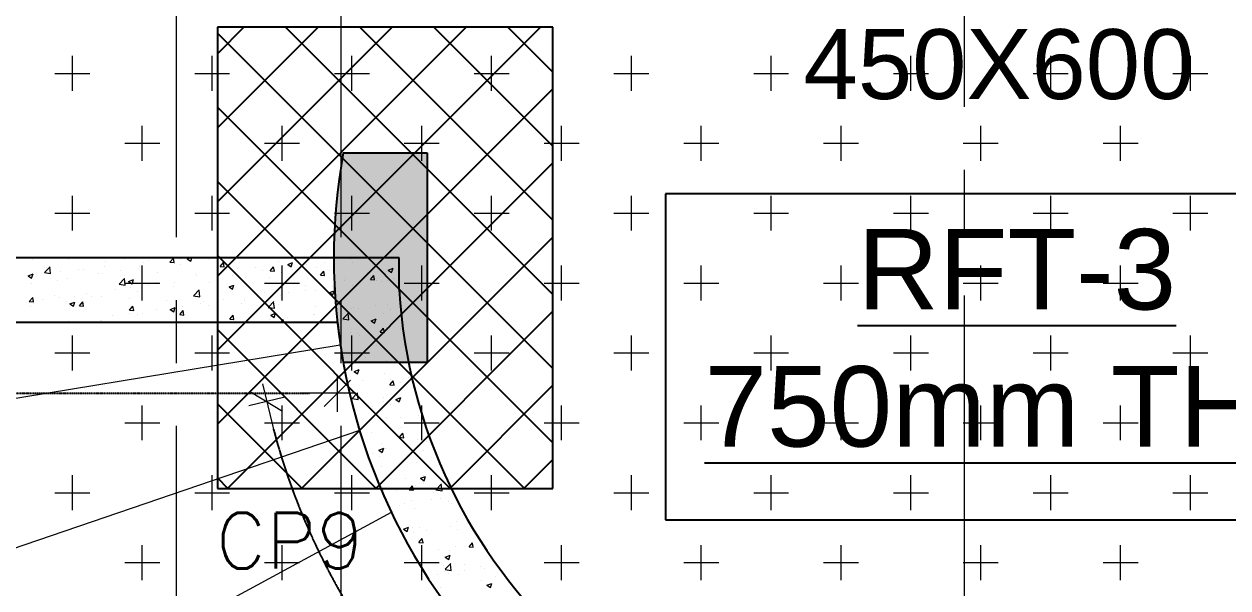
# Model space of a CAD drawing. Header units: inches. Extents: x 1472972 to 1563198, y -500444 to -382436.
# Drawn here: x 1494640 to 1498947, y -422091 to -420074 of the extents above; entities that cross this region are included whole.
import ezdxf
from ezdxf.enums import TextEntityAlignment as Align

# ---------------------------------------------------------------- set-up
doc = ezdxf.new("R2010")
doc.units = ezdxf.units.IN
doc.header["$MEASUREMENT"] = 0
for name, pattern in [('CONTINOUS', [0]), ('DOT', [0.25, 0, -0.25]), ('HIDDEN', [0.375, 0.25, -0.125]), ('SKY CITY 100MT BASEMENT AND HP COLUMN GRID$0$CENTER2', [1.125, 0.75, -0.125, 0.125, -0.125])]:
    doc.linetypes.add(name, pattern=pattern)
for name, color, linetype, lineweight in [('HATCH', 7, 'Continuous', 18), ('R C C  HATCH', 8, 'Continuous', 18), ('RAMP', 8, 'Continuous', 9), ('SKY CITY 100MT BASEMENT AND HP COLUMN GRID$0$cen-line', 8, 'SKY CITY 100MT BASEMENT AND HP COLUMN GRID$0$CENTER2', 0)]:
    doc.layers.add(name, color=color, linetype=linetype, lineweight=lineweight)
for name, color, linetype in [('S- Text', 7, 'Continuous'), ('S-CAP', 112, 'Continuous'), ('S-CAP HATCH', 8, 'Continuous'), ('S-CAP NO', 112, 'Continuous'), ('S-COL. UP TO BAS. HATCH', 6, 'Continuous'), ('S-COLUMN SIZE', 12, 'Continuous'), ('S-DIAPHRAGM WALL', 1, 'Continuous'), ('S-PCC', 7, 'HIDDEN'), ('S-RCC WALL', 6, 'Continuous')]:
    doc.layers.add(name, color=color, linetype=linetype)
doc.styles.add('AR', font='arial.ttf')
doc.styles.add('ARIAL', font='arial.ttf')
doc.styles.add('ROMANSE', font='romans.shx', dxfattribs={"width": 0.85})

# ---------------------------------------------------------------- blocks, each defined once
blk = doc.blocks.new('_Oblique')
at = {"color": 0, "linetype": 'ByBlock', "lineweight": -2}
blk.add_line((-0.5, -0.5), (0.5, 0.5), dxfattribs=at)
blk = doc.blocks.new('VAIS-2020.')
at = {"linetype": 'Continuous', "lineweight": 18, "ltscale": 750}
for p, q in [((0, -0.6592348442945348), (0, 0.6592348442945348)), ((0.6592348442945348, -4.466414466882814e-17), (-1.31846968858907, -4.466414466882814e-17))]:
    blk.add_line(p, q, dxfattribs=at)
at = {"linetype": 'Continuous', "lineweight": 18, "ltscale": 750, "xscale": 0.9322988575902479, "yscale": 0.9322988575902479, "zscale": 0.9322988575902479, "rotation": 180}
blk.add_blockref('_Oblique', (0, -4.466414466882814e-17), dxfattribs=at)

msp = doc.modelspace()

# ---------------------------------------------------------------- hatches: boundary and pattern name
at = {"layer": 'S-COL. UP TO BAS. HATCH'}
h = msp.add_hatch(color=6, dxfattribs=at)
h.dxf.hatch_style = 1
edge = h.paths.add_edge_path()
edge.add_line((1495781.362670921, -420534.5010138274), (1496081.362670921, -420534.5010138274))
edge.add_line((1496081.362670921, -420534.5010138274), (1496081.362670921, -421284.5010138274))
edge.add_line((1496081.362670921, -421284.5010138274), (1495781.362670921, -421284.5010138274))
edge.add_arc((1497862.90544506, -420909.5010138274), 2115.05208459962, 169.7874333980562, 190.2125666019438, ccw=False)
at = {"layer": 'S-DIAPHRAGM WALL', "true_color": 0x828282}
h = msp.add_hatch(color=8, dxfattribs=at)
h.dxf.hatch_style = 1
h.paths.add_polyline_path([(1476764.516443181, -386180.6241106457), (1477769.092400197, -460913.5914359158), (1517028.566011535, -460913.5914359158), (1517028.579015838, -420907.6736849943), (1519026.065254327, -420907.672936992), (1519026.052250024, -386180.6241106457)], flags=16)
h.paths.add_polyline_path([(1476156.396914035, -385580.6241106457), (1477177.103518496, -461513.5914359158), (1517628.565816499, -461513.5914359158), (1517628.578820802, -421507.6734603113), (1519626.06547901, -421507.6727123088), (1519626.052025341, -385580.6241106457)])

# ---------------------------------------------------------------- linework, layer by layer
at = {"layer": 'HATCH', "color": 8, "linetype": 'Continuous'}
for p, q in [((1494812.5, -420312.5000000002), (1494812.5, -420187.5000000002)), ((1495312.5, -420312.5000000001), (1495312.5, -420187.5000000001)), ((1495812.5, -420312.5), (1495812.5, -420187.5)), ((1496312.5, -420312.5000000002), (1496312.5, -420187.5000000002)), ((1496812.5, -420312.5000000002), (1496812.5, -420187.5000000002)), ((1497312.5, -420312.5000000002), (1497312.5, -420187.5000000002)), ((1497812.5, -420312.5000000002), (1497812.5, -420187.5000000002)), ((1498312.5, -420312.5000000002), (1498312.5, -420187.5000000002)), ((1498812.5, -420312.5000000002), (1498812.5, -420187.5000000002)), ((1494750, -420250), (1494875, -420250)), ((1495250, -420250), (1495375, -420250)), ((1495750, -420250), (1495875, -420250)), ((1496250, -420250), (1496375, -420250)), ((1496750, -420250), (1496875, -420250)), ((1497250, -420250), (1497375, -420250)), ((1497750, -420250), (1497875, -420250)), ((1498250, -420250), (1498375, -420250)), ((1498750, -420250), (1498875, -420250)), ((1495062.5, -420562.5000000002), (1495062.5, -420437.5000000002)), ((1495562.5, -420562.5000000002), (1495562.5, -420437.5000000002)), ((1496062.5, -420562.5000000001), (1496062.5, -420437.5000000001)), ((1496562.5, -420562.5000000002), (1496562.5, -420437.5000000002)), ((1497062.5, -420562.5000000002), (1497062.5, -420437.5000000002)), ((1497562.5, -420562.5000000002), (1497562.5, -420437.5000000002)), ((1498062.5, -420562.5000000002), (1498062.5, -420437.5000000002)), ((1498562.5, -420562.5000000002), (1498562.5, -420437.5000000002)), ((1495000, -420500), (1495125, -420500)), ((1495500, -420500), (1495625, -420500)), ((1496000, -420500), (1496125, -420500)), ((1496500, -420500), (1496625, -420500)), ((1497000, -420500), (1497125, -420500)), ((1497500, -420500), (1497625, -420500)), ((1498000, -420500), (1498125, -420500)), ((1498500, -420500), (1498625, -420500)), ((1494812.5, -420812.5000000002), (1494812.5, -420687.5000000002)), ((1495312.5, -420812.5000000001), (1495312.5, -420687.5000000001)), ((1495812.5, -420812.5), (1495812.5, -420687.5)), ((1496312.5, -420812.5000000002), (1496312.5, -420687.5000000002)), ((1496812.5, -420812.5000000002), (1496812.5, -420687.5000000002)), ((1497312.5, -420812.5000000002), (1497312.5, -420687.5000000002)), ((1497812.5, -420812.5000000002), (1497812.5, -420687.5000000002)), ((1498312.5, -420812.5000000002), (1498312.5, -420687.5000000002)), ((1498812.5, -420812.5000000002), (1498812.5, -420687.5000000002)), ((1494750, -420750), (1494875, -420750)), ((1495250, -420750), (1495375, -420750)), ((1495750, -420750), (1495875, -420750)), ((1496250, -420750), (1496375, -420750)), ((1496750, -420750), (1496875, -420750)), ((1497250, -420750), (1497375, -420750)), ((1497750, -420750), (1497875, -420750)), ((1498250, -420750), (1498375, -420750)), ((1498750, -420750), (1498875, -420750)), ((1495062.5, -421062.5000000002), (1495062.5, -420937.5000000002)), ((1495562.5, -421062.5000000002), (1495562.5, -420937.5000000002)), ((1496062.5, -421062.5000000001), (1496062.5, -420937.5000000001)), ((1496562.5, -421062.5000000002), (1496562.5, -420937.5000000002)), ((1497062.5, -421062.5000000002), (1497062.5, -420937.5000000002)), ((1497562.5, -421062.5000000002), (1497562.5, -420937.5000000002)), ((1498062.5, -421062.5000000002), (1498062.5, -420937.5000000002)), ((1498562.5, -421062.5000000002), (1498562.5, -420937.5000000002)), ((1495000, -421000), (1495125, -421000)), ((1495500, -421000), (1495625, -421000)), ((1496000, -421000), (1496125, -421000)), ((1496500, -421000), (1496625, -421000)), ((1497000, -421000), (1497125, -421000)), ((1497500, -421000), (1497625, -421000)), ((1498000, -421000), (1498125, -421000)), ((1498500, -421000), (1498625, -421000)), ((1494812.5, -421312.5000000002), (1494812.5, -421187.5000000002)), ((1495312.5, -421312.5000000001), (1495312.5, -421187.5000000001)), ((1495812.5, -421312.5), (1495812.5, -421187.5)), ((1496312.5, -421312.5000000002), (1496312.5, -421187.5000000002)), ((1496812.5, -421312.5000000002), (1496812.5, -421187.5000000002)), ((1497312.5, -421312.5000000002), (1497312.5, -421187.5000000002)), ((1497812.5, -421312.5000000002), (1497812.5, -421187.5000000002)), ((1498312.5, -421312.5000000002), (1498312.5, -421187.5000000002)), ((1498812.5, -421312.5000000002), (1498812.5, -421187.5000000002)), ((1494750, -421250), (1494875, -421250)), ((1495250, -421250), (1495375, -421250)), ((1495750, -421250), (1495875, -421250)), ((1496250, -421250), (1496375, -421250)), ((1496750, -421250), (1496875, -421250)), ((1497250, -421250), (1497375, -421250)), ((1497750, -421250), (1497875, -421250)), ((1498250, -421250), (1498375, -421250)), ((1498750, -421250), (1498875, -421250)), ((1495062.5, -421562.5000000002), (1495062.5, -421437.5000000002)), ((1495562.5, -421562.5000000002), (1495562.5, -421437.5000000002)), ((1496062.5, -421562.5000000001), (1496062.5, -421437.5000000001)), ((1496562.5, -421562.5000000002), (1496562.5, -421437.5000000002)), ((1497062.5, -421562.5000000002), (1497062.5, -421437.5000000002)), ((1497562.5, -421562.5000000002), (1497562.5, -421437.5000000002)), ((1498062.5, -421562.5000000002), (1498062.5, -421437.5000000002)), ((1498562.5, -421562.5000000002), (1498562.5, -421437.5000000002)), ((1495000, -421500), (1495125, -421500)), ((1495500, -421500), (1495625, -421500)), ((1496000, -421500), (1496125, -421500)), ((1496500, -421500), (1496625, -421500)), ((1497000, -421500), (1497125, -421500)), ((1497500, -421500), (1497625, -421500)), ((1498000, -421500), (1498125, -421500)), ((1498500, -421500), (1498625, -421500)), ((1494812.5, -421812.5000000002), (1494812.5, -421687.5000000002)), ((1495312.5, -421812.5000000001), (1495312.5, -421687.5000000001)), ((1495812.5, -421812.5), (1495812.5, -421687.5)), ((1496312.5, -421812.5000000002), (1496312.5, -421687.5000000002)), ((1496812.5, -421812.5000000002), (1496812.5, -421687.5000000002)), ((1497312.5, -421812.5000000002), (1497312.5, -421687.5000000002)), ((1497812.5, -421812.5000000002), (1497812.5, -421687.5000000002)), ((1498312.5, -421812.5000000002), (1498312.5, -421687.5000000002)), ((1498812.5, -421812.5000000002), (1498812.5, -421687.5000000002)), ((1494750, -421750), (1494875, -421750)), ((1495250, -421750), (1495375, -421750)), ((1495750, -421750), (1495875, -421750)), ((1496250, -421750), (1496375, -421750)), ((1496750, -421750), (1496875, -421750)), ((1497250, -421750), (1497375, -421750)), ((1497750, -421750), (1497875, -421750)), ((1498250, -421750), (1498375, -421750)), ((1498750, -421750), (1498875, -421750)), ((1495062.5, -422062.5000000002), (1495062.5, -421937.5000000002)), ((1495562.5, -422062.5000000002), (1495562.5, -421937.5000000002)), ((1496062.5, -422062.5000000001), (1496062.5, -421937.5000000001)), ((1496562.5, -422062.5000000002), (1496562.5, -421937.5000000002)), ((1497062.5, -422062.5000000002), (1497062.5, -421937.5000000002)), ((1497562.5, -422062.5000000002), (1497562.5, -421937.5000000002)), ((1498062.5, -422062.5000000002), (1498062.5, -421937.5000000002)), ((1498562.5, -422062.5000000002), (1498562.5, -421937.5000000002)), ((1495000, -422000), (1495125, -422000)), ((1495500, -422000), (1495625, -422000)), ((1496000, -422000), (1496125, -422000)), ((1496500, -422000), (1496625, -422000)), ((1497000, -422000), (1497125, -422000)), ((1497500, -422000), (1497625, -422000)), ((1498000, -422000), (1498125, -422000)), ((1498500, -422000), (1498625, -422000))]:
    msp.add_line(p, q, dxfattribs=at)
at = {"layer": 'R C C  HATCH', "linetype": 'Continuous'}
for p, q in [((1494665.43642769, -420911.0091600609), (1494665.43642769, -420911.0091600609)), ((1494668.717586983, -420916.7798540749), (1494668.717586983, -420916.7798540749)), ((1494798.892036733, -420916.6478779947), (1494798.892036733, -420916.6478779947)), ((1494932.347645776, -420922.2865959281), (1494932.347645776, -420922.2865959281)), ((1494984.960307876, -420909.501016313), (1494997.296948069, -420910.5803324759)), ((1494997.283317639, -420910.5999755838), (1494997.080600735, -420909.5010163132)), ((1495086.271674255, -420918.9043034283), (1495086.271674255, -420918.9043034283)), ((1495148.85663113, -420910.6648375444), (1495148.85663113, -420910.6648375444)), ((1495161.669119756, -420924.9615103624), (1495173.721387437, -420910.5981770539)), ((1495176.598361882, -420926.2880114879), (1495173.707709169, -420910.6173420174)), ((1495197.850997208, -420917.4213416404), (1495197.850997208, -420917.4213416404)), ((1495223.61157417, -420913.3464724813), (1495233.629329983, -420909.501016313)), ((1495223.612011211, -420913.3462301705), (1495236.0475748, -420921.7341237226)), ((1495236.031022746, -420921.7357250667), (1495240.136231369, -420909.5010163132)), ((1495304.795971413, -420914.0446462466), (1495304.795971413, -420914.0446462466)), ((1495549.347865495, -420922.2605548429), (1495549.347865495, -420922.2605548429)), ((1495808.083301649, -420913.8204874541), (1495808.083301649, -420913.8204874541)), ((1494654.273619216, -420973.9573271104), (1494671.778252213, -420967.2379280564)), ((1494666.693072978, -420982.346578802), (1494671.76214223, -420967.2392866641)), ((1494712.514916752, -420962.7375722675), (1494734.7491031, -420966.1858990338)), ((1494713.150386046, -420962.0706062018), (1494732.622509904, -420941.7764686871)), ((1494718.148393053, -420944.5903855826), (1494718.148393053, -420944.5903855826)), ((1494734.73941436, -420966.173729661), (1494731.977351977, -420942.4312654887)), ((1494771.116138946, -420960.3953167802), (1494771.116138946, -420960.3953167802)), ((1494833.70109582, -420952.1558508963), (1494833.70109582, -420952.1558508963)), ((1494851.604002096, -420950.2291035164), (1494851.604002096, -420950.2291035164)), ((1494920.313436948, -420966.3960198401), (1494920.313436948, -420966.3960198401)), ((1494928.384080081, -420939.6905995393), (1494928.384080081, -420939.6905995393)), ((1494985.059611139, -420955.8678214498), (1494985.059611139, -420955.8678214498)), ((1495050.160157618, -420947.6519439389), (1495050.160157618, -420947.6519439389)), ((1495052.054454873, -420942.4475872236), (1495052.054454873, -420942.4475872236)), ((1495065.803254819, -420927.9253138617), (1495065.803254819, -420927.9253138617)), ((1495118.515220182, -420961.5065393834), (1495118.515220182, -420961.5065393834)), ((1495161.669073255, -420924.9610300292), (1495176.611993726, -420926.2683661705)), ((1495178.519340774, -420930.0492957172), (1495178.519340774, -420930.0492957172)), ((1495199.258863862, -420933.5640317955), (1495199.258863862, -420933.5640317955)), ((1495251.970829226, -420967.1452573172), (1495251.970829226, -420967.1452573172)), ((1495332.714472905, -420939.202749729), (1495332.714472905, -420939.202749729)), ((1495340.984118911, -420940.6490637238), (1495355.927039382, -420941.956399865)), ((1495340.984165406, -420940.6495441077), (1495353.036433087, -420926.2862107992)), ((1495355.913406125, -420941.976047391), (1495353.022753411, -420926.3053779205)), ((1495403.55132316, -420947.2868004262), (1495403.55132316, -420947.2868004262)), ((1495466.170081948, -420944.8414676626), (1495466.170081948, -420944.8414676626)), ((1495492.927766339, -420955.3115008061), (1495492.927766339, -420955.3115008061)), ((1495520.299164567, -420956.3370974184), (1495535.242085039, -420957.6444335596)), ((1495520.299211056, -420956.3375778537), (1495532.351478737, -420941.9742445452)), ((1495535.228450367, -420957.6640832947), (1495532.337797654, -420941.9934138242)), ((1495559.961911409, -420960.9213855817), (1495559.961911409, -420960.9213855817)), ((1495582.893933161, -420933.3684064999), (1495600.398566158, -420926.649007446)), ((1495582.894370311, -420933.3681641582), (1495595.3299339, -420941.7560577103)), ((1495595.313378332, -420941.7576595334), (1495600.382447585, -420926.6503673955)), ((1495599.625690992, -420950.4801855962), (1495599.625690992, -420950.4801855962)), ((1495650.815360513, -420934.525204695), (1495650.815360513, -420934.525204695)), ((1495686.238542047, -420944.9167361112), (1495686.238542047, -420944.9167361112)), ((1495699.614256706, -420972.0256115992), (1495711.666524388, -420957.6622782907)), ((1495714.54349461, -420973.3521191977), (1495711.652841897, -420957.6814497273)), ((1495713.400317387, -420926.2857388111), (1495713.400317387, -420926.2857388111)), ((1495733.081300035, -420956.1189035298), (1495733.081300035, -420956.1189035298)), ((1495816.085262717, -420926.1726602098), (1495816.085262717, -420926.1726602098)), ((1495866.536909078, -420961.7576214633), (1495866.536909078, -420961.7576214633)), ((1495936.418365284, -420959.696995563), (1495936.418365284, -420959.696995563)), ((1495942.176292153, -420953.3903405185), (1495959.680925149, -420946.6709414645)), ((1495942.176729412, -420953.390098146), (1495954.612293, -420961.7779916981)), ((1495954.595733918, -420961.7795939997), (1495959.66480317, -420946.6723018617)), ((1494654.274056071, -420973.9570848196), (1494666.709619659, -420982.3449783717)), ((1494665.677623154, -421000.0033175324), (1494665.677623154, -421000.0033175324)), ((1494760.461370202, -420992.5000783895), (1494760.461370202, -420992.5000783895)), ((1494794.03680631, -420982.4006693107), (1494794.03680631, -420982.4006693107)), ((1494906.257912537, -420967.4738328066), (1494906.257912537, -420967.4738328066)), ((1494979.325153164, -421004.1174935007), (1495001.559339511, -421007.565820267)), ((1494979.960718714, -421003.4504264001), (1494999.432842572, -420983.1562888854)), ((1495001.549649318, -421007.5536490396), (1494998.787586935, -420983.8111848672)), ((1495013.555978208, -420993.979261129), (1495031.060611205, -420987.259862075)), ((1495013.556415171, -420993.9790188074), (1495025.991978759, -421002.3669123595)), ((1495025.975428564, -421002.3685132684), (1495031.044497816, -420987.2612211304)), ((1495083.089246769, -421009.267765515), (1495083.089246769, -421009.267765515)), ((1495111.958238489, -420997.3392915924), (1495111.958238489, -420997.3392915924)), ((1495177.77223103, -420996.802514158), (1495177.77223103, -420996.802514158)), ((1495257.754780824, -420972.3130460091), (1495257.754780824, -420972.3130460091)), ((1495301.756007584, -420997.2681097043), (1495301.756007584, -420997.2681097043)), ((1495335.659825204, -420976.0162180469), (1495335.659825204, -420976.0162180469)), ((1495372.838337199, -421014.0011951476), (1495390.342970196, -421007.2817960936)), ((1495385.25778415, -421022.3904477346), (1495390.326853402, -421007.2831555967)), ((1495385.426438269, -420972.7839752507), (1495385.426438269, -420972.7839752507)), ((1495398.244782078, -420967.7767521631), (1495398.244782078, -420967.7767521631)), ((1495431.602728253, -420978.5240338031), (1495431.602728253, -420978.5240338031)), ((1495518.882047312, -420978.4226931843), (1495518.882047312, -420978.4226931843)), ((1495644.825280612, -421009.7494867292), (1495644.825280612, -421009.7494867292)), ((1495652.337656355, -420984.0614111179), (1495652.337656355, -420984.0614111179)), ((1495699.614210224, -420972.025131113), (1495714.557130695, -420973.3324672542)), ((1495785.793265398, -420989.7001290515), (1495785.793265398, -420989.7001290515)), ((1495790.621822948, -420984.7232411464), (1495790.621822948, -420984.7232411464)), ((1495813.045298888, -421009.3961236675), (1495813.045298888, -421009.3961236675)), ((1495878.92925588, -420987.7131648075), (1495893.872176351, -420989.0205009488)), ((1495878.929302356, -420987.713645345), (1495890.981570038, -420973.3503120365)), ((1495893.858538853, -420989.0401551016), (1495890.96788614, -420973.3694856311)), ((1495900.203511462, -420991.6371193135), (1495900.203511462, -420991.6371193135)), ((1495919.248874441, -420995.338846985), (1495919.248874441, -420995.338846985)), ((1495941.404482044, -420991.7934754457), (1495941.404482044, -420991.7934754457)), ((1495962.788468336, -420983.3976534297), (1495962.788468336, -420983.3976534297)), ((1494658.411816276, -421065.9454425726), (1494670.464083957, -421051.5821092642)), ((1494673.341061714, -421067.2719374227), (1494670.450409001, -421051.6012679522)), ((1494749.154115943, -421043.7250912766), (1494749.154115943, -421043.7250912766)), ((1494767.933711459, -421050.758778867), (1494767.933711459, -421050.758778867)), ((1494820.365153817, -421047.3917827583), (1494820.365153817, -421047.3917827583)), ((1494862.616695721, -421038.29352751), (1494862.616695721, -421038.29352751)), ((1494882.609724987, -421049.3638092102), (1494882.609724987, -421049.3638092102)), ((1494917.273473119, -421049.6194832979), (1494917.273473119, -421049.6194832979)), ((1494966.161696153, -421022.3655371754), (1494966.161696153, -421022.3655371754)), ((1495020.504289895, -421017.5072313989), (1495020.504289895, -421017.5072313989)), ((1495047.120193789, -421030.8754073967), (1495047.120193789, -421030.8754073967)), ((1495175.479376945, -421013.272759175), (1495175.479376945, -421013.272759175)), ((1495246.135389575, -421045.4974147339), (1495268.369575922, -421048.9457415001)), ((1495246.771051382, -421044.8302465984), (1495266.24317524, -421024.5361090837)), ((1495268.359884276, -421048.9335684174), (1495265.597821892, -421025.1911042451)), ((1495372.838774271, -421014.0009527953), (1495385.274337859, -421022.3888463473)), ((1495499.028738277, -421034.7757323124), (1495499.028738277, -421034.7757323124)), ((1495556.92194758, -421044.1448490396), (1495556.92194758, -421044.1448490396)), ((1495585.047976153, -421033.1281326655), (1495585.047976153, -421033.1281326655)), ((1495647.632933027, -421024.8886667816), (1495647.632933027, -421024.8886667816)), ((1495683.198578218, -421028.1401995687), (1495683.198578218, -421028.1401995687)), ((1495732.120696191, -421034.0231291662), (1495749.625329188, -421027.3037301122)), ((1495732.121133371, -421034.0228867829), (1495744.55669696, -421042.410780335)), ((1495742.315917288, -421012.4234154246), (1495742.315917288, -421012.4234154246)), ((1495744.540139736, -421042.4123822012), (1495749.609208988, -421027.3050900633)), ((1494658.411769687, -421065.9449623705), (1494673.354690159, -421067.2522985117)), ((1494662.637659324, -421083.2267809903), (1494662.637659324, -421083.2267809903)), ((1494674.568611482, -421072.4180283416), (1494674.568611482, -421072.4180283416)), ((1494705.348754585, -421058.9982447508), (1494705.348754585, -421058.9982447508)), ((1494790.996842481, -421065.6241327685), (1494790.996842481, -421065.6241327685)), ((1494803.500382246, -421074.6120497767), (1494821.005015243, -421067.8926507227)), ((1494803.500819131, -421074.6118074444), (1494815.936382719, -421082.9997009964)), ((1494815.919834381, -421083.0013014701), (1494820.988903634, -421067.8940093322)), ((1494837.726815344, -421081.6329960651), (1494852.669735815, -421082.9403322063)), ((1494837.726861926, -421081.6334763183), (1494849.779129607, -421067.2701430098)), ((1494852.656105957, -421082.9599733261), (1494849.765453244, -421067.2893038556)), ((1495016.065334029, -421055.002527144), (1495016.065334029, -421055.002527144)), ((1495017.041907576, -421097.3215100642), (1495029.094175258, -421082.9581767557)), ((1495031.9711502, -421098.6480092294), (1495029.080497487, -421082.9773397589)), ((1495112.004846669, -421095.4054421285), (1495112.004846669, -421095.4054421285)), ((1495149.520943073, -421060.6412450775), (1495149.520943073, -421060.6412450775)), ((1495162.782741237, -421094.6339837952), (1495180.287374234, -421087.9145847413)), ((1495162.783178231, -421094.6337414322), (1495175.218741819, -421103.0216349842)), ((1495172.439413116, -421096.4962226326), (1495172.439413116, -421096.4962226326)), ((1495175.202189967, -421103.0232359362), (1495180.27125922, -421087.9159437983)), ((1495207.435653606, -421084.8282234786), (1495207.435653606, -421084.8282234786)), ((1495269.892440843, -421074.6191460174), (1495269.892440843, -421074.6191460174)), ((1495282.976552116, -421066.2799630111), (1495282.976552116, -421066.2799630111)), ((1495298.716043754, -421080.491573162), (1495298.716043754, -421080.491573162)), ((1495332.477397717, -421066.3796801335), (1495332.477397717, -421066.3796801335)), ((1495353.232195941, -421059.8019778953), (1495353.232195941, -421059.8019778953)), ((1495416.432161159, -421071.9186809448), (1495416.432161159, -421071.9186809448)), ((1495427.160381979, -421053.9144287765), (1495427.160381979, -421053.9144287765)), ((1495428.562764423, -421061.7474972612), (1495428.562764423, -421061.7474972612)), ((1495512.945625986, -421086.877335967), (1495535.179812333, -421090.3256627333)), ((1495513.58138405, -421086.2100667966), (1495533.053507908, -421065.9159292819)), ((1495535.170119233, -421090.3134877961), (1495532.40805685, -421066.5710236238)), ((1495549.887770202, -421077.5573988783), (1495549.887770202, -421077.5573988783)), ((1495683.343379245, -421083.1961168119), (1495683.343379245, -421083.1961168119)), ((1495810.005335058, -421092.6195871253), (1495810.005335058, -421092.6195871253)), ((1495816.798988288, -421088.8348347456), (1495816.798988288, -421088.8348347456)), ((1495834.436127101, -421090.2400472841), (1495834.436127101, -421090.2400472841)), ((1495897.021083975, -421082.0005814002), (1495897.021083975, -421082.0005814002)), ((1495938.364518214, -421075.0169389037), (1495938.364518214, -421075.0169389037)), ((1495950.254597332, -421094.4735526792), (1495950.254597332, -421094.4735526792)), ((1494796.84931136, -421136.8964554804), (1494796.84931136, -421136.8964554804)), ((1494914.23350929, -421132.8429467556), (1494914.23350929, -421132.8429467556)), ((1494915.842568934, -421134.8807146445), (1494915.842568934, -421134.8807146445)), ((1494954.736905534, -421116.1101593694), (1494954.736905534, -421116.1101593694)), ((1495017.041861, -421097.3210297597), (1495031.984781472, -421098.6283659009)), ((1495017.321862408, -421107.8706934855), (1495017.321862408, -421107.8706934855)), ((1495044.08022996, -421114.0988708545), (1495044.08022996, -421114.0988708545)), ((1495061.63911127, -421109.8544690616), (1495061.63911127, -421109.8544690616)), ((1495196.356906657, -421113.0090634542), (1495211.299827128, -421114.3163995955)), ((1495196.356953226, -421113.0095438095), (1495208.409220908, -421098.646210501)), ((1495211.286194443, -421114.3360451335), (1495208.395541729, -421098.665375663)), ((1495375.671952313, -421128.6970971488), (1495390.614872784, -421130.00443329)), ((1495375.671998876, -421128.6975775555), (1495387.724266558, -421114.334244247)), ((1495390.601238685, -421130.0240810366), (1495387.710585972, -421114.3534115661)), ((1495519.280591791, -421131.731060636), (1495519.280591791, -421131.731060636)), ((1495522.065100229, -421114.6559178138), (1495539.569733226, -421107.9365187599)), ((1495522.065537331, -421114.65567542), (1495534.501100919, -421123.0435689721)), ((1495534.484545553, -421123.045170403), (1495539.553614806, -421107.937878265)), ((1495553.88198375, -421127.3683124971), (1495553.88198375, -421127.3683124971)), ((1495559.085706179, -421139.5010165513), (1495567.039312208, -421130.0222779925)), ((1495568.770567091, -421139.5010165515), (1495567.025630215, -421130.0414474698)), ((1495581.865548666, -421123.4915947521), (1495581.865548666, -421123.4915947521)), ((1495676.548532927, -421111.0263433951), (1495676.548532927, -421111.0263433951)), ((1495680.158614389, -421111.3636630264), (1495680.158614389, -421111.3636630264)), ((1495779.755862397, -421128.2572572002), (1495801.990048744, -421131.7055839665)), ((1495780.299991251, -421133.8891873785), (1495780.299991251, -421133.8891873785)), ((1495780.391716718, -421127.5898869949), (1495799.863840576, -421107.2957494802)), ((1495801.980354192, -421131.6934071744), (1495799.218291808, -421107.9509430021)), ((1495881.347459221, -421134.6778518324), (1495898.852092217, -421127.9584527785)), ((1495881.347896431, -421134.6776094077), (1495893.783460019, -421143.0655029598)), ((1495893.766901139, -421143.0671048692), (1495898.835970391, -421127.9598127313)), ((1495926.096533587, -421108.8629417958), (1495926.096533587, -421108.8629417958)), ((1495806.965371229, -421175.8430505832), (1495806.965371229, -421175.8430505832)), ((1495831.253699614, -421180.6035093709), (1495831.253699614, -421180.6035093709)), ((1495913.617089284, -421175.7611982326), (1495928.560009755, -421177.0685343738)), ((1495913.617135827, -421175.7616787922), (1495925.669403509, -421161.3983454838)), ((1495928.546371414, -421177.0881887472), (1495925.655718701, -421161.4175192767)), ((1495925.936683876, -421168.1382580139), (1495925.936683876, -421168.1382580139)), ((1495935.324554385, -421158.2404023614), (1495935.324554385, -421158.2404023614)), ((1495986.000317203, -421163.7546461645), (1495986.000317203, -421163.7546461645)), ((1495768.66874274, -421188.8429752548), (1495768.66874274, -421188.8429752548)), ((1495840.203774867, -421188.7808917473), (1495840.203774867, -421188.7808917473)), ((1495901.570915849, -421222.2223904717), (1495901.570915849, -421222.2223904717)), ((1495803.9254074, -421259.066514041), (1495803.9254074, -421259.066514041)), ((1495820.82727217, -421250.1648980598), (1495820.82727217, -421250.1648980598)), ((1495860.169299515, -421266.7411859844), (1495860.169299515, -421266.7411859844)), ((1495932.284590556, -421241.4638658191), (1495932.284590556, -421241.4638658191)), ((1495954.282881212, -421255.8036159934), (1495954.282881212, -421255.8036159934)), ((1495789.884647649, -421301.2960692168), (1495789.884647649, -421301.2960692168)), ((1495820.518626288, -421315.9653631466), (1495838.023259285, -421309.2459640927)), ((1495832.93806836, -421324.3546157388), (1495838.007137612, -421309.2473236009)), ((1495935.681189984, -421276.2698236335), (1495935.681189984, -421276.2698236335)), ((1495800.88544357, -421342.2899774986), (1495800.88544357, -421342.2899774986)), ((1495820.519063451, -421315.9651206693), (1495832.954627039, -421324.3530142214)), ((1495851.83299506, -421349.2996037538), (1495851.83299506, -421349.2996037538)), ((1495929.244626726, -421324.6873292772), (1495929.244626726, -421324.6873292772)), ((1495948.304969298, -421363.8097122398), (1495960.357236979, -421349.4463789313)), ((1495952.289509328, -421344.5578178441), (1495952.289509328, -421344.5578178441)), ((1495963.234203975, -421365.1362223928), (1495960.343551262, -421349.4655529223)), ((1496014.874466202, -421336.3183519602), (1496014.874466202, -421336.3183519602)), ((1495813.536563092, -421412.4993573698), (1495833.00868695, -421392.2052198551)), ((1495835.125102731, -421416.6029767463), (1495832.363040348, -421392.860512574)), ((1495948.304922687, -421363.8092316576), (1495963.247843158, -421365.1165677988)), ((1495985.288604103, -421354.9383216875), (1495985.288604103, -421354.9383216875)), ((1495812.900612544, -421413.1668285008), (1495835.134798891, -421416.6151552671)), ((1495925.359358287, -421425.4357698662), (1495925.359358287, -421425.4357698662)), ((1495926.204662897, -421407.9107927351), (1495926.204662897, -421407.9107927351)), ((1495949.107081842, -421434.9212799307), (1495949.107081842, -421434.9212799307)), ((1495969.745389318, -421416.6200858129), (1495987.250022315, -421409.9006867589)), ((1495969.74582651, -421416.619843294), (1495982.181390099, -421425.0077368461)), ((1495982.164829763, -421425.0093384067), (1495987.233899016, -421409.9020462688)), ((1496043.790066103, -421422.4560285737), (1496043.790066103, -421422.4560285737)), ((1495886.522124968, -421443.1607458146), (1495886.522124968, -421443.1607458146)), ((1495936.604922621, -421482.6871594799), (1495936.604922621, -421482.6871594799)), ((1495985.263141903, -421480.3274742349), (1495985.263141903, -421480.3274742349)), ((1496049.441329706, -421475.1296067223), (1496049.441329706, -421475.1296067223)), ((1495839.466599568, -421505.3537198179), (1495839.466599568, -421505.3537198179)), ((1495855.861278941, -421510.6296670678), (1495855.861278941, -421510.6296670678)), ((1495923.164699068, -421491.1342561929), (1495923.164699068, -421491.1342561929)), ((1495978.022681743, -421521.0589565442), (1495978.022681743, -421521.0589565442)), ((1495989.316887984, -421516.2683850016), (1495989.316887984, -421516.2683850016)), ((1495883.339697481, -421533.5242079012), (1495883.339697481, -421533.5242079012)), ((1495982.99275609, -421551.8572650826), (1495997.935676562, -421553.1646012238)), ((1495982.992802768, -421551.8577456871), (1495995.04507045, -421537.4944123786)), ((1495997.922036536, -421553.1842560384), (1495995.031383822, -421537.5135865679)), ((1496046.401365877, -421558.3530701803), (1496046.401365877, -421558.3530701803)), ((1496080.74055702, -421567.8164061211), (1496080.74055702, -421567.8164061211)), ((1495886.867001832, -421609.7643727619), (1495886.867001832, -421609.7643727619)), ((1495908.916556386, -421597.9075971268), (1495926.421189383, -421591.1881980728)), ((1495908.91699353, -421597.9073545558), (1495921.352557119, -421606.2952481079)), ((1495920.124735238, -421574.3577196507), (1495920.124735238, -421574.3577196507)), ((1495921.335996985, -421606.2968492763), (1495926.405066237, -421591.1895571384)), ((1495934.944014685, -421592.8426517041), (1495934.944014685, -421592.8426517041)), ((1496070.142891556, -421598.8755884038), (1496070.142891556, -421598.8755884038)), ((1495912.255297382, -421619.6618845149), (1495912.255297382, -421619.6618845149)), ((1496020.322610874, -421615.4030906954), (1496020.322610874, -421615.4030906954)), ((1496043.361402047, -421641.576533638), (1496043.361402047, -421641.576533638)), ((1495917.084771409, -421657.5811831087), (1495917.084771409, -421657.5811831087)), ((1496004.375507195, -421697.4785163744), (1496004.375507195, -421697.4785163744)), ((1496058.143319415, -421698.5623197933), (1496075.647952412, -421691.8429207394)), ((1496058.14375659, -421698.5620771805), (1496070.579320178, -421706.9499707326)), ((1496066.960464069, -421689.2390504905), (1496066.960464069, -421689.2390504905)), ((1496070.562758388, -421706.9515719443), (1496075.63182764, -421691.8442798064)), ((1495924.622182988, -421742.0085979367), (1495924.622182988, -421742.0085979367)), ((1496017.680589494, -421739.9052985076), (1496032.623509965, -421741.2126346488)), ((1496017.680636239, -421739.9057791345), (1496029.732903921, -421725.5424458261)), ((1496032.609869097, -421741.232289684), (1496029.719216383, -421725.5616202136)), ((1496040.321438218, -421724.7999970957), (1496040.321438218, -421724.7999970957)), ((1496070.418725323, -421716.9823523535), (1496070.418725323, -421716.9823523535)), ((1496112.855599102, -421739.4563210345), (1496135.089785449, -421742.9046478008)), ((1496113.491742134, -421738.7886479431), (1496132.963865992, -421718.4945104284)), ((1496135.080086228, -421742.8924656963), (1496132.318023844, -421719.1500015239)), ((1495971.638929392, -421743.1519284881), (1495971.638929392, -421743.1519284881)), ((1496024.350894756, -421776.7331540098), (1496024.350894756, -421776.7331540098)), ((1496095.876063971, -421775.3767271041), (1496095.876063971, -421775.3767271041)), ((1496105.094538436, -421748.7906464216), (1496105.094538436, -421748.7906464216)), ((1496130.322508939, -421771.8740567222), (1496130.322508939, -421771.8740567222)), ((1496157.806503799, -421782.3718719433), (1496157.806503799, -421782.3718719433)), ((1495984.525966604, -421796.9003023054), (1495984.525966604, -421796.9003023054)), ((1496001.193079709, -421787.8419784611), (1496001.193079709, -421787.8419784611)), ((1496037.281474389, -421808.0234605536), (1496037.281474389, -421808.0234605536)), ((1496167.128195058, -421789.2793846523), (1496167.128195058, -421789.2793846523)), ((1496187.996273784, -421853.1933589635), (1496187.996273784, -421853.1933589635)), ((1496225.799924056, -421859.3629886084), (1496225.799924056, -421859.3629886084)), ((1495997.314486483, -421879.8498311074), (1496014.81911948, -421873.1304320534)), ((1495997.31492361, -421879.8495884422), (1496009.750487198, -421888.2374819943)), ((1496009.733925609, -421888.2390828138), (1496014.802994862, -421873.1317906759)), ((1496030.10867961, -421873.9796550746), (1496030.10867961, -421873.9796550746)), ((1496034.24151056, -421891.2469240113), (1496034.24151056, -421891.2469240113)), ((1496052.36846971, -421927.953812582), (1496064.420737392, -421913.5904792735)), ((1496055.356617646, -421875.8678597039), (1496055.356617646, -421875.8678597039)), ((1496067.297701658, -421929.2803233296), (1496064.407048944, -421913.6096538592)), ((1496080.003381721, -421884.3892341916), (1496080.003381721, -421884.3892341916)), ((1496164.088231229, -421872.5028481103), (1496164.088231229, -421872.5028481103)), ((1496188.812226689, -421881.5065776375), (1496188.812226689, -421881.5065776375)), ((1496052.368422897, -421927.9533319326), (1496067.311343368, -421929.2606680738)), ((1496122.228889423, -421951.7962869342), (1496122.228889423, -421951.7962869342)), ((1496161.048267399, -421955.7263115682), (1496161.048267399, -421955.7263115682)), ((1496184.813846297, -421943.5568210503), (1496184.813846297, -421943.5568210503)), ((1496231.683468553, -421943.6413656272), (1496246.626389025, -421944.9487017684)), ((1496231.68351536, -421943.6418463275), (1496243.735783042, -421929.278513019)), ((1496246.6127459, -421944.968359233), (1496243.722093187, -421929.2976897625)), ((1496146.541249512, -421980.5045537735), (1496164.045882509, -421973.7851547195)), ((1496146.541686669, -421980.5043110669), (1496158.977250258, -421988.892204619)), ((1496158.960687012, -421988.893805482), (1496164.029756265, -421973.7865133441)), ((1496119.046461936, -422042.159749021), (1496119.046461936, -422042.159749021)), ((1496140.128545207, -422009.2554154299), (1496140.128545207, -422009.2554154299)), ((1496146.00034925, -422024.3658923352), (1496168.234535597, -422027.8142191015)), ((1496146.636588508, -422023.698118318), (1496166.108712366, -422003.4039808033)), ((1496158.00830357, -422038.9497750258), (1496158.00830357, -422038.9497750258)), ((1496168.224834767, -422027.8020352682), (1496165.462772384, -422004.0595710958)), ((1496192.84051057, -422042.8366409516), (1496192.84051057, -422042.8366409516)), ((1496213.729446198, -422029.694497664), (1496213.729446198, -422029.694497664)), ((1496215.478092359, -422008.528934841), (1496215.478092359, -422008.528934841)), ((1496273.58415425, -422014.8941333636), (1496273.58415425, -422014.8941333636)), ((1496286.367486727, -422021.3471268041), (1496286.367486727, -422021.3471268041)), ((1496275.381875975, -422063.4206392097), (1496275.381875975, -422063.4206392097)), ((1496295.768012542, -422081.15927644), (1496313.272645539, -422074.4398773861)), ((1496295.768449729, -422081.1590336917), (1496308.204013318, -422089.5469272438)), ((1496308.187448415, -422089.5485281498), (1496313.256517668, -422074.4412360119)), ((1496326.296119614, -422048.4753588853), (1496326.296119614, -422048.4753588853)), ((1496129.585333639, -422088.4468847928), (1496129.585333639, -422088.4468847928))]:
    msp.add_line(p, q, dxfattribs=at)
at = {"layer": 'RAMP'}
for p, q in [((1495747.853360461, -420909.5010163098), (1488657.853371502, -420909.5010163098)), ((1495771.061984549, -421221.9690279643), (1488657.853371502, -422393.8619609724)), ((1495840.178516179, -421527.5795703132), (1488657.853371502, -423977.778010057)), ((1488657.853371502, -425774.9526680697), (1495953.686113714, -421819.6256691422))]:
    msp.add_line(p, q, dxfattribs=at)
at = {"layer": 'RAMP', "color": 8}
msp.add_lwpolyline([(1488657.853371502, -429124.4060188232), (1497367.770830908, -429124.4060188232), (1497367.770830908, -422965.7809592892, -0.1366428090179201), (1496376.184359549, -422413.8632721134, -0.2004456149335199), (1495747.853360461, -420909.5010163098), (1488657.853371502, -420909.5010163098), (1488657.853371502, -429124.4060188232)], format="xyb", dxfattribs=at)
at = {"layer": 'S- Text'}
for p, q in [((1499549.396084143, -420680.7481482293), (1496934.867512507, -420680.7481482293)), ((1496934.867512507, -420680.7481482293), (1496934.867512507, -421847.2004092512)), ((1496934.867512507, -421847.2004092512), (1499549.396084143, -421847.2004092512))]:
    msp.add_line(p, q, dxfattribs=at)
at = {"layer": 'S-CAP'}
for p, q in [((1496531.362670921, -420084.5010138274), (1495331.362670921, -420084.5010138274)), ((1495331.362670921, -420084.5010138274), (1495331.362670921, -421734.5010138274)), ((1496531.362670921, -421734.5010138274), (1496531.362670921, -420084.5010138274)), ((1495331.362670921, -421734.5010138274), (1496531.362670921, -421734.5010138274))]:
    msp.add_line(p, q, dxfattribs=at)
at = {"layer": 'S-CAP HATCH', "color": 8, "linetype": 'Continuous'}
for p, q in [((1496486.900477449, -420084.5010138276), (1495331.362670921, -421240.038820355)), ((1496221.735434504, -420084.5010138275), (1495331.362670921, -420974.87377741)), ((1495956.570391559, -420084.5010138275), (1495331.362670921, -420709.7087344651)), ((1495691.405348614, -420084.5010138275), (1495331.362670921, -420444.5436915201)), ((1495426.240305669, -420084.5010138275), (1495331.362670921, -420179.3786485752)), ((1495331.362670921, -420105.8455954048), (1496531.362670921, -421305.8455954048)), ((1495575.183132289, -420084.5010138274), (1496531.362670921, -421040.6805524599)), ((1495840.348175234, -420084.5010138274), (1496531.362670921, -420775.515509515)), ((1496105.513218179, -420084.5010138274), (1496531.362670921, -420510.3504665699)), ((1496370.678261124, -420084.5010138274), (1496531.362670921, -420245.1854236251)), ((1496531.362670921, -420305.2038632997), (1495331.362670921, -421505.2038632999)), ((1495331.362670921, -420371.0106383497), (1496531.362670921, -421571.0106383497)), ((1496531.362670922, -420570.3689062447), (1495367.230563339, -421734.5010138273)), ((1495331.362670921, -420636.1756812947), (1496429.688003454, -421734.5010138274)), ((1496531.362670921, -420835.5339491897), (1495632.395606284, -421734.5010138275)), ((1495331.362670921, -420901.3407242396), (1496164.522960509, -421734.5010138274)), ((1496531.362670922, -421100.6989921347), (1495897.560649229, -421734.5010138275)), ((1495331.362670921, -421166.5057671846), (1495899.357917564, -421734.5010138275)), ((1496531.362670921, -421365.8640350796), (1496162.725692174, -421734.5010138275)), ((1495331.362670921, -421431.6708101296), (1495634.192874619, -421734.5010138275)), ((1496531.362670922, -421631.0290780246), (1496427.890735119, -421734.5010138275)), ((1495331.362670921, -421696.8358530745), (1495369.027831675, -421734.5010138275))]:
    msp.add_line(p, q, dxfattribs=at)
at = {"layer": 'S-COL. UP TO BAS. HATCH', "color": 6}
for p, q in [((1495781.362670921, -420534.5010138274), (1496081.362670921, -420534.5010138274)), ((1496081.362670921, -420534.5010138274), (1496081.362670921, -421284.5010138274)), ((1496081.362670921, -421284.5010138274), (1495781.362670921, -421284.5010138274))]:
    msp.add_line(p, q, dxfattribs=at)
msp.add_arc((1497862.90544506, -420909.5010138274), 2115.05208459962, 169.7874333980562, 190.2125666019438, dxfattribs=at)
at = {"layer": 'S-PCC'}
msp.add_line((1488757.853371502, -421394.4751645516), (1495660.396153039, -421394.4751645516), dxfattribs=at)
at = {"layer": 'S-PCC', "color": 8, "linetype": 'DOT'}
for p, q in [((1495760.396153039, -421394.2751645516), (1495760.396153039, -421394.4751645516)), ((1495508.325175508, -421424.008840589), (1495508.192545364, -421424.158537766))]:
    msp.add_line(p, q, dxfattribs=at)
at = {"layer": 'S-PCC'}
msp.add_arc((1497862.905500545, -420909.5010188236), 2410.299869954145, 194.7062568123849, 262.2125237562533, dxfattribs=at)
at = {"layer": 'S-RCC WALL'}
for p, q in [((1495981.364490791, -420909.5010163129), (1488657.853371501, -420909.5010163129)), ((1495981.364490791, -421024.5010164347), (1495981.364490791, -420909.5010163129)), ((1488657.853371501, -421139.5010165513), (1495715.269348115, -421139.5010165513)), ((1495715.269348115, -421139.5010165513), (1495760.396153039, -421139.5010165513))]:
    msp.add_line(p, q, dxfattribs=at)
for centre, radius, start, end in [((1497862.905500518, -420909.5010187974), 1885.052140058665, 183.4975735450008, 270.7158865301785), ((1497862.905500518, -420909.5010187974), 1885.052140058665, 183.4975735450008, 270.7158865301785), ((1497862.905500545, -420909.5010188238), 2115.052140090937, 186.242938666243, 270.6758419023952), ((1497862.905500545, -420909.5010188238), 2115.052140090937, 186.242938666243, 270.6758419023952)]:
    msp.add_arc(centre, radius, start, end, dxfattribs=at)
at = {"layer": 'SKY CITY 100MT BASEMENT AND HP COLUMN GRID$0$cen-line', "color": 8, "ltscale": 1800}
for p, q in [((1495184.358535958, -383036.1890063865), (1495184.358535958, -462083.7875345389)), ((1495772.853475573, -383036.1890063865), (1495772.853475573, -462083.7875345389)), ((1498002.853371514, -416994.5960187702), (1498002.853371514, -431374.4060188297))]:
    msp.add_line(p, q, dxfattribs=at)

# ---------------------------------------------------------------- block references
at = {"layer": 'S-PCC', "xscale": 100, "yscale": 100, "zscale": 100, "rotation": 103.5176103220363}
msp.add_blockref('VAIS-2020.', (1495508.192545364, -421424.158537766), dxfattribs=at)
at = {"layer": 'S-PCC', "xscale": 100, "yscale": 100, "zscale": 100}
msp.add_blockref('VAIS-2020.', (1495760.396153039, -421394.4751645516), dxfattribs=at)

# ---------------------------------------------------------------- texts
at = {"layer": 'S- Text', "style": 'AR'}
for s, p in [('%%URFT-3', (1497621.72373945, -420950.5440865435)), ('%%U750mm THK.', (1497074.245879217, -421441.0565599041))]:
    msp.add_text(s, height=288, dxfattribs=at).set_placement(p, align=Align.MIDDLE_LEFT)
at = {"layer": 'S-CAP NO', "ltscale": 50, "style": 'ROMANSE'}
msp.add_text('CP9', height=200, dxfattribs=at).set_placement((1495591.446826157, -421921.419794737), align=Align.MIDDLE)
at = {"layer": 'S-COLUMN SIZE', "linetype": 'CONTINOUS', "style": 'ARIAL'}
msp.add_text('450X600', height=250, dxfattribs=at).set_placement((1497428.395324614, -420341.7008444651))

doc.saveas('drawing.dxf')
